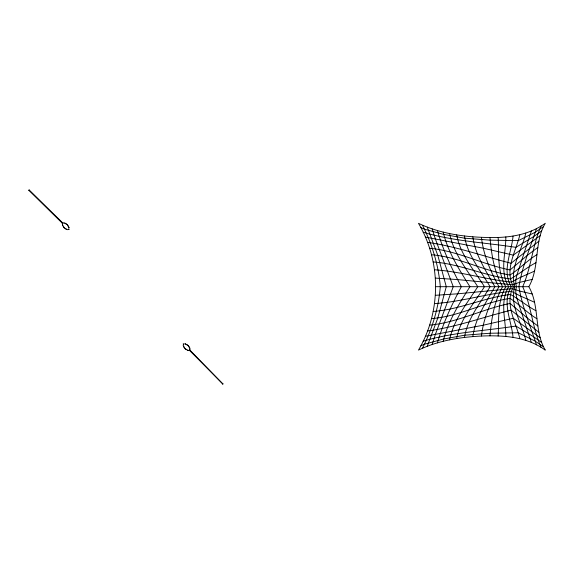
<?xml version="1.0" encoding="UTF-8"?>
<svg xmlns="http://www.w3.org/2000/svg" width="574" height="574" viewBox="0 0 574 574"><rect width="100%" height="100%" fill="white"/><g stroke="black" fill="none" stroke-linecap="round" stroke-linejoin="round"><path stroke-width="0.86" d="M68.213 229.356L69.11 229.636L68.636 228.825M489.974 335.869C491.466 318.943 494.099 301.702 502.594 286.699C494.099 271.696 491.466 254.454 489.974 237.528C465.622 237.263 440.61 233.927 418.468 223.308C441.234 261.629 441.234 311.775 418.468 350.097C437.998 340.647 459.932 337.125 481.442 336.041C503.42 335.13 526.939 336.673 545.3 350.147C533.777 330.861 539.998 306.15 528.841 286.699C539.998 267.247 533.777 242.544 545.3 223.25C529.328 234.866 509.274 237.88 489.974 237.528M498.153 237.349C499.086 253.966 497.055 271.674 505.794 286.699C497.055 301.723 499.086 319.438 498.153 336.048M481.442 336.041C483.401 318.498 490.461 301.996 498.985 286.699C490.461 271.402 483.401 254.906 481.442 237.363M505.845 236.854C505.924 253.428 499.488 271.366 508.672 286.699C499.488 302.039 505.924 319.976 505.845 336.551M472.84 336.565C475.286 318.218 485.991 302.484 494.86 286.699C485.991 270.914 475.286 255.186 472.84 236.84M464.495 337.412C467.466 318.261 480.589 302.957 490.074 286.699C480.589 270.44 467.466 255.143 464.495 235.993M456.703 338.524C460.183 318.778 474.224 303.273 484.456 286.699C474.224 270.124 460.183 254.626 456.703 234.874M513.041 236.065C511.621 252.682 501.597 270.885 511.276 286.699C501.597 302.52 511.621 320.715 513.041 337.34M449.593 339.844C453.625 319.84 466.978 303.467 477.776 286.699C466.978 269.931 453.625 253.564 449.593 233.553M443.185 341.315C447.899 321.433 459.186 303.825 469.912 286.699C459.186 269.572 447.899 251.972 443.185 232.083M437.417 342.893C442.992 323.306 451.774 304.643 461.338 286.699C451.774 268.761 442.992 250.099 437.417 230.511M519.814 235.017C515.832 251.462 504.08 270.182 513.565 286.699C504.08 303.216 515.832 321.942 519.814 338.387M525.813 233.073C521.78 250.573 509.303 268.352 514.77 286.699C509.303 305.052 521.78 322.832 525.813 340.332M432.15 344.543L435.379 334.355L453.252 286.699L435.379 239.049L432.15 228.861M531.373 230.892L516.851 275.168L515.832 280.047L515.789 283.613L516.457 286.699L515.789 289.784L515.832 293.357L516.851 298.236L531.373 342.506M427.25 346.244L437.847 317.896L446.278 286.699L437.847 255.509L427.25 227.153M536.475 228.517C530.211 247.717 522.125 266.759 518.932 286.699C522.125 306.638 530.211 325.688 536.475 344.888M541.117 225.962C532.435 245.371 531.38 267.226 522.692 286.699C531.38 306.172 532.435 328.027 541.117 347.435M422.586 347.98C432.244 328.873 438.565 308.08 440.294 286.699C438.565 265.324 432.244 244.524 422.586 225.424M538.943 241.123L511.047 263.251C483.294 256.255 456.065 246.311 427.522 242.407M540.177 235.692L513.264 255.129L483.466 248.248L425.356 237.105M541.583 230.985L533.368 236.753L515.911 247.337C484.965 242.501 453.281 241.259 423.124 232.219M543.133 226.83L534.99 232.384L518.279 240.621L490.009 240.154L464.725 238.203L443.673 234.407L424.394 229.177L420.857 227.591M537.867 247.423L527.693 255.064L510.064 269.952C482.842 264.521 457.543 250.838 429.574 248.269M536.912 254.655C527.241 260.531 519.499 268.912 510.013 275.011C483.222 270.964 458.734 256.8 431.476 254.784M535.944 262.677C526.975 267.384 519.262 273.985 510.48 278.935C484.191 275.814 459.652 263.782 433.14 261.974M534.631 271.079L520.288 277.45L511.255 282.121C485.453 279.373 460.398 271.516 434.496 269.787M420.857 345.813L424.394 344.228L443.673 338.99L464.725 335.202L490.009 333.243L518.279 332.776L534.99 341.021L543.133 346.574M423.124 341.186C453.281 332.138 484.965 330.897 515.911 326.068L533.368 336.644L541.583 342.413M425.356 336.292L483.466 325.157L513.264 318.269L540.177 337.706M532.385 279.337L519.219 282.473L512.266 284.769L457.514 279.581L435.429 278.103M427.522 330.99C456.065 327.094 483.294 317.149 511.047 310.154L538.943 332.274M429.574 325.128C457.543 322.559 482.842 308.877 510.064 303.452L527.693 318.333L537.867 325.975M431.476 318.62C458.734 316.604 483.222 302.433 510.013 298.387C519.499 304.493 527.241 312.866 536.912 318.742M433.14 311.431C459.652 309.616 484.191 297.59 510.48 294.462C519.262 299.413 526.975 306.014 535.944 310.728M434.496 303.61C460.398 301.888 485.453 294.024 511.255 291.283L520.288 295.954L534.631 302.319M435.429 295.294L457.514 293.823L512.266 288.636L519.219 290.925L532.385 294.067M435.831 286.699L528.841 286.699M185.201 343.869L188.279 345.677L190.109 348.978M183.135 345.304L184.964 348.605L188.042 350.413M184.864 343.776L185.868 344.048M187.368 350.24L188.372 350.506M63.893 222.762L67.187 224.592L69.095 228M62.365 224.499L64.266 227.907L67.567 229.736M183.371 344.63L183.235 343.761L184.053 344.113M189.858 350.047L189.549 350.441L222.977 384.099L189.894 350.083L189.549 350.441M66.369 223.903L64.812 223.028M65.084 228.596L66.641 229.471M62.408 223.308L28.786 190.274L29.166 189.944L62.788 222.97L62.444 223.343L62.788 222.97M222.942 383.719L222.597 384.078M188.279 345.677L186.78 344.508M184.964 348.605L186.464 349.774M28.808 190.295L29.188 189.965M68.363 226.091L67.187 224.592M63.097 226.407L64.266 227.907M189.843 348.059L188.968 346.502M183.4 346.222L184.276 347.787M68.823 227.003L69.002 227.67M62.458 224.829L62.631 225.503M62.236 223.157C63.592 224.735 63.111 221.399 62.236 223.114M189.19 350.097C190.503 351.74 190.066 348.289 189.19 350.097"/></g></svg>
